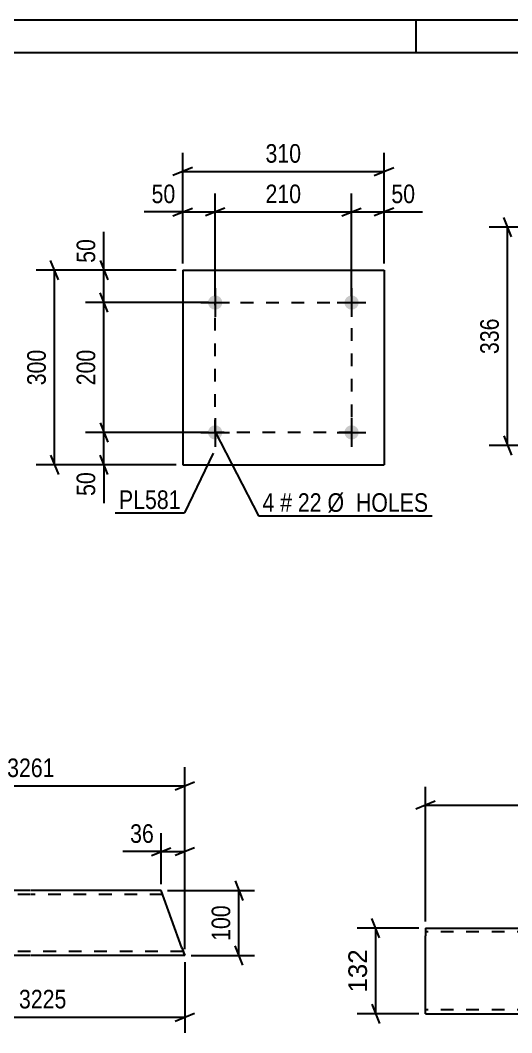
# Model space of a CAD drawing. Header units: millimetres. Extents: x 0 to 420, y 0 to 297.
# Drawn here: x 149.1 to 224.7, y 141.1 to 297 of the extents above; entities that cross this region are included whole.
import ezdxf

# ---------------------------------------------------------------- set-up
doc = ezdxf.new("R2010")
doc.units = ezdxf.units.MM
doc.linetypes.add('DXK_LINE_DOT2', pattern=[3.9198, 1.9599, -1.9599])
doc.styles.add('Arial', font='ARIAL.TTF', dxfattribs={"height": 0.2})
doc.styles.add('Arial Narrow', font='ARIALN.TTF', dxfattribs={"height": 0.2})

# ---------------------------------------------------------------- blocks, each defined once
blk = doc.blocks.new('Unknown-203762392-1135')
at = {"color": 5, "linetype": 'Continuous'}
for p, q in [((420, 297), (0, 297)), ((210, 292), (210, 297)), ((415, 292), (5, 292))]:
    blk.add_line(p, q, dxfattribs=at)
blk = doc.blocks.new('Part-203762392-1375 - 1346')
at = {"color": 2, "linetype": 'Continuous'}
for p, q in [((211.42, 157.18), (211.42, 155.98)), ((211.42, 157.18), (231.42, 157.18)), ((211.42, 145.18), (211.42, 155.98)), ((231.52, 157.18), (268.87, 157.18)), ((270.94, 143.98), (268.87, 157.18)), ((211.42, 144.07), (211.42, 145.18)), ((211.42, 143.98), (211.42, 144.07)), ((211.42, 143.98), (231.42, 143.98)), ((231.52, 143.98), (270.94, 143.98))]:
    blk.add_line(p, q, dxfattribs=at)
at = {"color": 7, "linetype": 'DXK_LINE_DOT2'}
for p, q in [((211.42, 157.18), (211.42, 157.09)), ((211.42, 157.09), (211.42, 156.82)), ((231.42, 156.58), (211.42, 156.58)), ((268.96, 156.58), (231.52, 156.58)), ((211.42, 144.33), (211.42, 145.18)), ((231.42, 144.58), (211.42, 144.58)), ((270.85, 144.58), (231.52, 144.58))]:
    blk.add_line(p, q, dxfattribs=at)
blk = doc.blocks.new('Part-203762392-3911 - 3895')
at = {"color": 2, "linetype": 'Continuous'}
for p, q in [((130.51, 153.3), (127, 162.95)), ((150.64, 162.95), (127, 162.95)), ((170.74, 162.95), (150.74, 162.95)), ((173.94, 154.15), (170.74, 162.95)), ((130.61, 153.04), (130.51, 153.3)), ((130.64, 152.95), (130.61, 153.04)), ((150.64, 152.95), (130.64, 152.95)), ((174.38, 152.95), (150.74, 152.95)), ((173.94, 154.15), (174.38, 152.95))]:
    blk.add_line(p, q, dxfattribs=at)
at = {"color": 7, "linetype": 'DXK_LINE_DOT2'}
for p, q in [((150.64, 162.35), (127.22, 162.35)), ((170.96, 162.35), (150.74, 162.35)), ((150.64, 153.55), (130.42, 153.55)), ((174.16, 153.55), (150.74, 153.55)), ((174.35, 153.04), (174.25, 153.3)), ((174.38, 152.95), (174.35, 153.04))]:
    blk.add_line(p, q, dxfattribs=at)
blk = doc.blocks.new('Bolt-203762392-7954 - 7915')
at = {"linetype": 'Continuous'}
for points in [[(180.15, 233.52, -1), (177.95, 233.52, -1)], [(201.15, 233.52, -1), (198.95, 233.52, -1)]]:
    blk.add_hatch(color=1, dxfattribs=at).paths.add_polyline_path(points)
at = {"color": 1, "linetype": 'Continuous'}
for p, q in [((179.05, 235.72), (179.05, 231.32)), ((200.05, 235.72), (200.05, 231.32)), ((176.85, 233.52), (181.25, 233.52)), ((197.85, 233.52), (202.25, 233.52))]:
    blk.add_line(p, q, dxfattribs=at)
blk = doc.blocks.new('Part-203762392-7921 - 7915')
at = {"color": 2, "linetype": 'Continuous'}
for p, q in [((174.05, 258.52), (174.05, 228.52)), ((174.05, 258.52), (205.05, 258.52)), ((205.05, 258.52), (205.05, 228.52)), ((174.05, 228.52), (205.05, 228.52))]:
    blk.add_line(p, q, dxfattribs=at)
blk = doc.blocks.new('Bolt-203762392-7959 - 7915')
at = {"linetype": 'Continuous'}
for points in [[(180.15, 253.52, -1), (177.95, 253.52, -1)], [(201.15, 253.52, -1), (198.95, 253.52, -1)]]:
    blk.add_hatch(color=1, dxfattribs=at).paths.add_polyline_path(points)
at = {"color": 1, "linetype": 'Continuous'}
for p, q in [((179.05, 255.72), (179.05, 251.32)), ((200.05, 255.72), (200.05, 251.32)), ((176.85, 253.52), (181.25, 253.52)), ((197.85, 253.52), (202.25, 253.52))]:
    blk.add_line(p, q, dxfattribs=at)
blk = doc.blocks.new('Rectangle-203762392-8068 - 7915')
at = {"color": 1, "linetype": 'DXK_LINE_DOT2'}
blk.add_lwpolyline([(179.05, 253.52), (200.05, 253.52), (200.05, 233.52), (179.05, 233.52), (179.05, 253.52)], close=True, dxfattribs=at)
blk = doc.blocks.new('StraightDimension-203762392-14015 - 1346')
at = {"color": 7, "linetype": 'Continuous'}
for p, q in [((204.37, 155.68), (203.17, 158.68)), ((210.42, 157.18), (200.92, 157.18)), ((203.77, 143.98), (203.77, 157.18)), ((203.17, 145.48), (204.37, 142.48)), ((210.42, 143.98), (200.92, 143.98))]:
    blk.add_line(p, q, dxfattribs=at)
at = {"color": 0}
blk.add_wipeout([(203.02, 154.51), (198.82, 154.51), (198.82, 146.64), (203.02, 146.64)], dxfattribs=at)
at = {"color": 3, "style": 'Arial'}
blk.add_text('132', height=2.865, rotation=90.0002, dxfattribs=at).set_placement((202.42, 147.24))
blk = doc.blocks.new('StraightDimension-203762392-1481 - 1346')
at = {"color": 7, "linetype": 'Continuous'}
for p, q in [((211.42, 158.18), (211.42, 178.96)), ((270.94, 144.98), (270.94, 178.96)), ((212.92, 176.71), (209.92, 175.51)), ((269.44, 175.51), (272.44, 176.71)), ((211.42, 176.11), (270.94, 176.11))]:
    blk.add_line(p, q, dxfattribs=at)
at = {"color": 0}
blk.add_wipeout([(246.35, 176.86), (246.35, 181.06), (236.01, 181.06), (236.01, 176.86)], dxfattribs=at)
at = {"color": 3, "style": 'Arial Narrow'}
blk.add_text('17523', height=2.863, dxfattribs=at).set_placement((236.61, 177.46))
blk = doc.blocks.new('StraightDimension-203762392-3939 - 3895')
at = {"color": 7, "linetype": 'Continuous'}
for p, q in [((170.74, 163.95), (170.74, 171.81)), ((174.38, 153.95), (174.38, 171.81)), ((169.24, 168.36), (172.24, 169.56)), ((170.74, 168.96), (174.38, 168.96)), ((175.88, 169.56), (172.88, 168.36))]:
    blk.add_line(p, q, dxfattribs=at)
at = {"color": 0}
blk.add_wipeout([(170.22, 169.71), (170.22, 173.91), (165.36, 173.91), (165.36, 169.71)], dxfattribs=at)
at = {"color": 7, "linetype": 'Continuous'}
blk.add_line((170.74, 168.96), (164.83, 168.96), dxfattribs=at)
blk.add_line((170.74, 168.96), (164.83, 168.96), dxfattribs=at)
at = {"color": 3, "style": 'Arial Narrow'}
blk.add_text('36', height=2.863, dxfattribs=at).set_placement((165.96, 170.31))
blk = doc.blocks.new('StraightDimension-203762392-3914 - 3895')
at = {"color": 7, "linetype": 'Continuous'}
for p, q in [((182.12, 164.45), (183.32, 161.45)), ((171.74, 162.95), (185.12, 162.95)), ((182.72, 152.95), (182.72, 162.95)), ((183.32, 151.45), (182.12, 154.45)), ((175.38, 152.95), (185.12, 152.95))]:
    blk.add_line(p, q, dxfattribs=at)
at = {"color": 0}
blk.add_wipeout([(181.97, 161.29), (177.77, 161.29), (177.77, 154.61), (181.97, 154.61)], dxfattribs=at)
at = {"color": 3, "style": 'Arial Narrow'}
blk.add_text('100', height=2.863, rotation=90.0002, dxfattribs=at).set_placement((181.37, 155.21))
blk = doc.blocks.new('StraightDimension-203762392-3974 - 3895')
at = {"color": 7, "linetype": 'Continuous'}
for p, q in [((127, 163.95), (127, 181.94)), ((174.38, 153.95), (174.38, 181.94)), ((128.5, 179.69), (125.5, 178.49)), ((172.88, 178.49), (175.88, 179.69)), ((127, 179.09), (174.38, 179.09))]:
    blk.add_line(p, q, dxfattribs=at)
at = {"color": 0}
blk.add_wipeout([(154.95, 179.84), (154.95, 184.04), (146.43, 184.04), (146.43, 179.84)], dxfattribs=at)
at = {"color": 3, "style": 'Arial Narrow'}
blk.add_text('3261', height=2.863, dxfattribs=at).set_placement((147.03, 180.44))
blk = doc.blocks.new('StraightDimension-203762392-3985 - 3895')
at = {"color": 7, "linetype": 'Continuous'}
for p, q in [((130.64, 151.95), (130.64, 141.06)), ((174.38, 151.95), (174.38, 141.06)), ((132.14, 144.06), (129.14, 142.86)), ((172.88, 142.86), (175.88, 144.06)), ((130.64, 143.46), (174.38, 143.46))]:
    blk.add_line(p, q, dxfattribs=at)
at = {"color": 0}
blk.add_wipeout([(156.77, 144.21), (156.77, 148.41), (148.25, 148.41), (148.25, 144.21)], dxfattribs=at)
at = {"color": 3, "style": 'Arial Narrow'}
blk.add_text('3225', height=2.863, dxfattribs=at).set_placement((148.85, 144.81))
blk = doc.blocks.new('StraightDimension-203762392-2619 - 2486')
at = {"color": 7, "linetype": 'Continuous'}
for p, q in [((264.66, 265.14), (221.21, 265.14)), ((224.66, 263.64), (223.46, 266.64)), ((224.06, 231.52), (224.06, 265.14)), ((223.46, 233.02), (224.66, 230.02)), ((248.23, 231.52), (221.21, 231.52))]:
    blk.add_line(p, q, dxfattribs=at)
at = {"color": 0}
blk.add_wipeout([(223.31, 251.67), (219.11, 251.67), (219.11, 244.99), (223.31, 244.99)], dxfattribs=at)
at = {"color": 3, "style": 'Arial Narrow'}
blk.add_text('336', height=2.863, rotation=90.0002, dxfattribs=at).set_placement((222.71, 245.59))
blk = doc.blocks.new('StraightDimension-203762392-7961 - 7915')
at = {"color": 7, "linetype": 'Continuous'}
for p, q in [((174.05, 259.52), (174.05, 270.33)), ((179.05, 254.52), (179.05, 270.33)), ((172.55, 266.88), (175.55, 268.08)), ((174.05, 267.48), (179.05, 267.48)), ((180.55, 268.08), (177.55, 266.88))]:
    blk.add_line(p, q, dxfattribs=at)
at = {"color": 0}
blk.add_wipeout([(173.52, 268.23), (173.52, 272.43), (168.66, 272.43), (168.66, 268.23)], dxfattribs=at)
at = {"color": 7, "linetype": 'Continuous'}
blk.add_line((174.05, 267.48), (168.14, 267.48), dxfattribs=at)
blk.add_line((174.05, 267.48), (168.14, 267.48), dxfattribs=at)
at = {"color": 3, "style": 'Arial Narrow'}
blk.add_text('50', height=2.863, dxfattribs=at).set_placement((169.26, 268.83))
blk = doc.blocks.new('StraightDimension-203762392-7974 - 7915')
at = {"color": 7, "linetype": 'Continuous'}
for p, q in [((179.05, 254.52), (179.05, 270.33)), ((200.05, 254.52), (200.05, 270.33)), ((180.55, 268.08), (177.55, 266.88)), ((179.05, 267.48), (200.05, 267.48)), ((198.55, 266.88), (201.55, 268.08))]:
    blk.add_line(p, q, dxfattribs=at)
at = {"color": 0}
blk.add_wipeout([(192.89, 268.23), (192.89, 272.43), (186.2, 272.43), (186.2, 268.23)], dxfattribs=at)
at = {"color": 3, "style": 'Arial Narrow'}
blk.add_text('210', height=2.863, dxfattribs=at).set_placement((186.8, 268.83))
blk = doc.blocks.new('StraightDimension-203762392-8004 - 7915')
at = {"color": 7, "linetype": 'Continuous'}
for p, q in [((161.34, 235.02), (162.54, 232.02)), ((178.05, 233.52), (159.09, 233.52)), ((161.94, 228.52), (161.94, 233.52)), ((162.54, 227.02), (161.34, 230.02)), ((173.05, 228.52), (159.09, 228.52))]:
    blk.add_line(p, q, dxfattribs=at)
at = {"color": 0}
blk.add_wipeout([(161.19, 227.99), (156.99, 227.99), (156.99, 223.14), (161.19, 223.14)], dxfattribs=at)
at = {"color": 7, "linetype": 'Continuous'}
blk.add_line((161.94, 228.52), (161.94, 222.61), dxfattribs=at)
blk.add_line((161.94, 228.52), (161.94, 222.61), dxfattribs=at)
at = {"color": 3, "style": 'Arial Narrow'}
blk.add_text('50', height=2.863, rotation=90.0002, dxfattribs=at).set_placement((160.59, 223.74))
blk = doc.blocks.new('StraightDimension-203762392-7990 - 7915')
at = {"color": 7, "linetype": 'Continuous'}
for p, q in [((200.05, 254.52), (200.05, 270.33)), ((205.05, 259.52), (205.05, 270.33)), ((198.55, 266.88), (201.55, 268.08)), ((200.05, 267.48), (205.05, 267.48)), ((206.55, 268.08), (203.55, 266.88))]:
    blk.add_line(p, q, dxfattribs=at)
at = {"color": 0}
blk.add_wipeout([(210.43, 268.23), (210.43, 272.43), (205.57, 272.43), (205.57, 268.23)], dxfattribs=at)
at = {"color": 7, "linetype": 'Continuous'}
blk.add_line((205.05, 267.48), (210.95, 267.48), dxfattribs=at)
blk.add_line((205.05, 267.48), (210.95, 267.48), dxfattribs=at)
at = {"color": 3, "style": 'Arial Narrow'}
blk.add_text('50', height=2.863, dxfattribs=at).set_placement((206.17, 268.83))
blk = doc.blocks.new('StraightDimension-203762392-8017 - 7915')
at = {"color": 7, "linetype": 'Continuous'}
for p, q in [((162.54, 252.02), (161.34, 255.02)), ((178.05, 253.52), (159.09, 253.52)), ((161.94, 233.52), (161.94, 253.52)), ((161.34, 235.02), (162.54, 232.02)), ((178.05, 233.52), (159.09, 233.52))]:
    blk.add_line(p, q, dxfattribs=at)
at = {"color": 0}
blk.add_wipeout([(161.19, 246.86), (156.99, 246.86), (156.99, 240.18), (161.19, 240.18)], dxfattribs=at)
at = {"color": 3, "style": 'Arial Narrow'}
blk.add_text('200', height=2.863, rotation=90.0002, dxfattribs=at).set_placement((160.59, 240.78))
blk = doc.blocks.new('StraightDimension-203762392-8033 - 7915')
at = {"color": 7, "linetype": 'Continuous'}
for p, q in [((161.34, 260.02), (162.54, 257.02)), ((173.05, 258.52), (159.09, 258.52)), ((161.94, 253.52), (161.94, 258.52)), ((162.54, 252.02), (161.34, 255.02)), ((178.05, 253.52), (159.09, 253.52))]:
    blk.add_line(p, q, dxfattribs=at)
at = {"color": 0}
blk.add_wipeout([(161.19, 263.9), (156.99, 263.9), (156.99, 259.04), (161.19, 259.04)], dxfattribs=at)
at = {"color": 7, "linetype": 'Continuous'}
blk.add_line((161.94, 258.52), (161.94, 264.42), dxfattribs=at)
blk.add_line((161.94, 258.52), (161.94, 264.42), dxfattribs=at)
at = {"color": 3, "style": 'Arial Narrow'}
blk.add_text('50', height=2.863, rotation=90.0002, dxfattribs=at).set_placement((160.59, 259.64))
blk = doc.blocks.new('StraightDimension-203762392-8047 - 7915')
at = {"color": 7, "linetype": 'Continuous'}
for p, q in [((154.93, 257.02), (153.73, 260.02)), ((173.05, 258.52), (151.48, 258.52)), ((154.33, 228.52), (154.33, 258.52)), ((153.73, 230.02), (154.93, 227.02)), ((173.05, 228.52), (151.48, 228.52))]:
    blk.add_line(p, q, dxfattribs=at)
at = {"color": 0}
blk.add_wipeout([(153.58, 246.86), (149.38, 246.86), (149.38, 240.18), (153.58, 240.18)], dxfattribs=at)
at = {"color": 3, "style": 'Arial Narrow'}
blk.add_text('300', height=2.863, rotation=90.0002, dxfattribs=at).set_placement((152.98, 240.78))
blk = doc.blocks.new('StraightDimension-203762392-8058 - 7915')
at = {"color": 7, "linetype": 'Continuous'}
for p, q in [((174.05, 259.52), (174.05, 276.56)), ((205.05, 259.52), (205.05, 276.56)), ((175.55, 274.31), (172.55, 273.11)), ((174.05, 273.71), (205.05, 273.71)), ((203.55, 273.11), (206.55, 274.31))]:
    blk.add_line(p, q, dxfattribs=at)
at = {"color": 0}
blk.add_wipeout([(192.89, 274.46), (192.89, 278.66), (186.2, 278.66), (186.2, 274.46)], dxfattribs=at)
at = {"color": 3, "style": 'Arial Narrow'}
blk.add_text('310', height=2.863, dxfattribs=at).set_placement((186.8, 275.06))
blk = doc.blocks.new('Mark-203762392-7917 - 7915')
at = {"color": 0}
blk.add_wipeout([(173.75, 221.73), (173.75, 224.73), (164.24, 224.73), (164.24, 221.73)], dxfattribs=at)
blk.add_wipeout([(173.75, 221.73), (173.75, 224.73), (164.24, 224.73), (164.24, 221.73)], dxfattribs=at)
at = {"color": 30, "linetype": 'Continuous'}
for p in [(178.75, 230.33), (163.64, 221.13)]:
    blk.add_line(p, (174.35, 221.13), dxfattribs=at)
at = {"color": 3, "style": 'Arial Narrow'}
blk.add_text('PL581', height=2.863, dxfattribs=at).set_placement((164.24, 221.73))
blk = doc.blocks.new('MarkSet-203762392-8115 - 7915')
at = {"color": 0}
for points in [[(188.15, 221.29), (188.15, 224.29), (186.33, 224.29), (186.33, 221.29)], [(190.88, 221.29), (190.88, 224.29), (189.05, 224.29), (189.05, 221.29)], [(195.44, 221.29), (195.44, 224.29), (191.78, 224.29), (191.78, 221.29)], [(211.87, 221.29), (211.87, 224.29), (196.34, 224.29), (196.34, 221.29)]]:
    blk.add_wipeout(points, dxfattribs=at)
for points in [[(188.15, 221.29), (188.15, 224.29), (186.33, 224.29), (186.33, 221.29)], [(190.88, 221.29), (190.88, 224.29), (189.05, 224.29), (189.05, 221.29)], [(195.44, 221.29), (195.44, 224.29), (191.78, 224.29), (191.78, 221.29)], [(211.87, 221.29), (211.87, 224.29), (196.34, 224.29), (196.34, 221.29)]]:
    blk.add_wipeout(points, dxfattribs=at)
at = {"color": 7, "linetype": 'Continuous'}
for p, q in [((179.05, 233.62), (185.73, 220.69)), ((185.73, 220.69), (212.47, 220.69))]:
    blk.add_line(p, q, dxfattribs=at)
at = {"color": 3, "style": 'Arial Narrow'}
for s, height, p in [('4', 2.86, (186.33, 221.29)), ('#', 2.86, (189.05, 221.29)), ('22', 2.863, (191.78, 221.29)), ('Ø  HOLES', 2.863, (196.34, 221.29))]:
    blk.add_text(s, height=height, dxfattribs=at).set_placement(p)

msp = doc.modelspace()

# ---------------------------------------------------------------- block references
for name in ['Unknown-203762392-1135', 'Part-203762392-7921 - 7915', 'Bolt-203762392-7959 - 7915', 'Rectangle-203762392-8068 - 7915', 'Bolt-203762392-7954 - 7915', 'Part-203762392-3911 - 3895', 'Part-203762392-1375 - 1346']:
    msp.add_blockref(name, (0, 0))

# ---------------------------------------------------------------- next in the draw order: block references
for name in ['StraightDimension-203762392-7961 - 7915', 'StraightDimension-203762392-2619 - 2486', 'StraightDimension-203762392-8004 - 7915', 'StraightDimension-203762392-3939 - 3895', 'StraightDimension-203762392-14015 - 1346']:
    msp.add_blockref(name, (0, 0))

# ---------------------------------------------------------------- next in the draw order: block references
for name in ['StraightDimension-203762392-7974 - 7915', 'StraightDimension-203762392-1481 - 1346', 'StraightDimension-203762392-3914 - 3895']:
    msp.add_blockref(name, (0, 0))

# ---------------------------------------------------------------- next in the draw order: block references
for name in ['StraightDimension-203762392-7990 - 7915', 'StraightDimension-203762392-8017 - 7915', 'StraightDimension-203762392-3974 - 3895', 'StraightDimension-203762392-3985 - 3895']:
    msp.add_blockref(name, (0, 0))

# ---------------------------------------------------------------- next in the draw order: block references
msp.add_blockref('StraightDimension-203762392-8033 - 7915', (0, 0))

# ---------------------------------------------------------------- next in the draw order: block references
msp.add_blockref('StraightDimension-203762392-8047 - 7915', (0, 0))

# ---------------------------------------------------------------- next in the draw order: block references
for name in ['StraightDimension-203762392-8058 - 7915', 'Mark-203762392-7917 - 7915']:
    msp.add_blockref(name, (0, 0))

# ---------------------------------------------------------------- next in the draw order: block references
msp.add_blockref('MarkSet-203762392-8115 - 7915', (0, 0))

doc.saveas('drawing.dxf')
